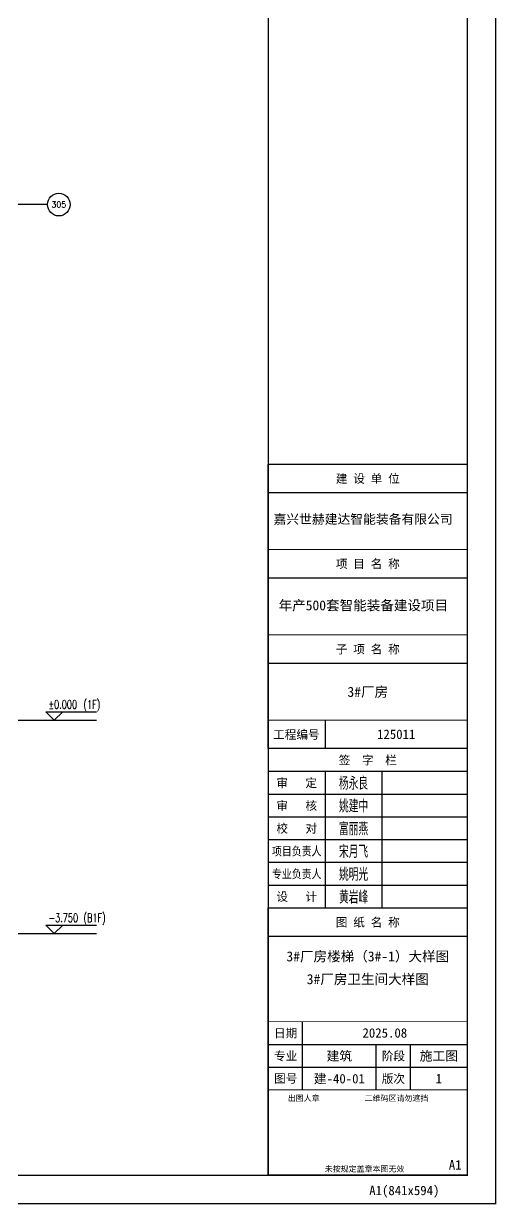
# Model space of a CAD drawing. Extents: x -222544 to -13848, y -31368 to 85559.
# Drawn here: x -22165 to -13848, y -31368 to -10612 of the extents above; entities that cross this region are included whole.
import ezdxf
from ezdxf.enums import TextEntityAlignment as Align
from ezdxf.xclip import XClip

# ---------------------------------------------------------------- set-up
doc = ezdxf.new("R2010")
doc.units = 0
doc.header["$LTSCALE"] = 1000
doc.header["$MEASUREMENT"] = 0
doc.header["$XCLIPFRAME"] = 0
for name, pattern in [('10平面$0$DASH', [0.35, 0.25, -0.1]), ('10平面$0$DOTE', [2.42, 2, -0.2, 0.02, -0.2]), ('DOTE', [2.42, 2, -0.2, 0.02, -0.2])]:
    doc.linetypes.add(name, pattern=pattern)
doc.layers.get('Defpoints').update_dxf_attribs({"color": 210})
for name, color, linetype in [('0-cxFrame', 155, 'Continuous'), ('10平面$0$A-AXIS-DOTE', 14, '10平面$0$DOTE'), ('10平面$0$A-AXIS-DP', 126, 'Continuous'), ('10平面$0$A-HATCH-2', 251, 'Continuous'), ('10平面$0$A-WINDOW', 140, 'Continuous'), ('10平面$0$AS-WALL', 40, 'Continuous'), ('10平面$0$AS-结构边线层', 200, 'Continuous'), ('A-AXIS-D', 1, 'Continuous'), ('A-AXIS-DOTE', 14, 'DOTE'), ('A-WINDOW', 140, 'Continuous'), ('DIM_ELEV', 3, 'Continuous'), ('PUB_TEXT', 7, 'Continuous'), ('qianming', 155, 'Continuous')]:
    doc.layers.add(name, color=color, linetype=linetype)
doc.layers.add('0-cxText', color=131, linetype='Continuous', lineweight=25)
doc.styles.add('_TCH_AXIS', font='COMPLEX', dxfattribs={"bigfont": 'GBCBIG'})
doc.styles.add('_TCH_DIM', font='SIMPLEX', dxfattribs={"bigfont": 'GBCBIG'})
doc.styles.add('BZHZ', font='bzxw', dxfattribs={"width": 0.8, "bigfont": 'bzhz'})
doc.styles.add('cx_biaoti', font='')
doc.styles.add('cx_tuming', font='')
doc.styles.add('cx_tuqian1', font='')
doc.styles.add('黑体', font='', dxfattribs={"height": 12})
doc.styles.get('cx_biaoti').set_extended_font_data('SimSun')
doc.styles.get('cx_tuming').set_extended_font_data('SimHei')
doc.styles.get('cx_tuqian1').set_extended_font_data('SimSun')
doc.styles.get('黑体').set_extended_font_data('SimHei')

# ---------------------------------------------------------------- blocks, each defined once
blk = doc.blocks.new('10平面$0$dote')
at = {"layer": '10平面$0$A-AXIS-DOTE'}
for p, q in [((76282.2, -68993.9), (76282.2, 36606.4)), ((76882.2, -68810), (76882.2, 36400))]:
    blk.add_line(p, q, dxfattribs=at)
blk = doc.blocks.new('10平面$0$43243')
at = {"layer": '10平面$0$AS-结构边线层'}
for points in [[(-144054, 741420), (-144054, 832220)], [(-128354, 832220), (-140254, 832220), (-143954, 832220), (-143954, 741420)]]:
    blk.add_lwpolyline(points, dxfattribs=at)
blk = doc.blocks.new('10平面$0$3243243')
at = {"layer": '10平面$0$A-HATCH-2', "linetype": '10平面$0$DASH'}
for p, q in [((-145304.2, 741520), (-145304.2, 822870)), ((-144804.2, 741520), (-144804.2, 822870))]:
    blk.add_line(p, q, dxfattribs=at)
blk = doc.blocks.new('10平面')
at = {"layer": '10平面$0$A-AXIS-DP'}
blk.add_blockref('10平面$0$3243243', (0, 0), dxfattribs=at)
at = {"layer": '10平面$0$A-WINDOW'}
blk.add_blockref('10平面$0$43243', (0, 0), dxfattribs=at)
at = {"layer": '10平面$0$AS-WALL'}
blk.add_blockref('10平面$0$dote', (-220736.4, 804820), dxfattribs=at)
blk = doc.blocks.new('zjcx_lan_qianzi(Dragon)')
for p, q in [((-7000, 4800), (0, 4800)), ((-5000, 4800), (-5000, 0)), ((-3000, 4800), (-3000, 0)), ((-7000, 4000), (0, 4000)), ((-7000, 3200), (0, 3200)), ((-7000, 2400), (0, 2400)), ((-7000, 1600), (0, 1600)), ((-7000, 800), (0, 800))]:
    blk.add_line(p, q)
at = {"const_width": 30}
blk.add_lwpolyline([(-7000, 5600), (0, 5600)], dxfattribs=at)
blk.add_lwpolyline([(-7000, 5600), (0, 5600), (0, 0), (-7000, 0)], close=True, dxfattribs=at)
at = {"style": 'cx_biaoti'}
for s, p in [('签  字  栏', (-3500, 5200)), ('审   定', (-6000, 4400)), ('审   核', (-6000, 3600)), ('校   对', (-6000, 2800)), ('设   计', (-6000, 400))]:
    blk.add_text(s, height=300, dxfattribs=at).set_placement(p, align=Align.MIDDLE)
at = {"style": 'cx_biaoti', "width": 0.85}
for s, p in [('项目负责人', (-6000, 2000)), ('专业负责人', (-6000, 1200))]:
    blk.add_text(s, height=300, dxfattribs=at).set_placement(p, align=Align.MIDDLE)
blk = doc.blocks.new('T-签字(Dragon)')
at = {"layer": '0-cxFrame'}
blk.add_blockref('zjcx_lan_qianzi(Dragon)', (0, 0), dxfattribs=at)
at = {"layer": 'qianming', "style": 'BZHZ', "width": 0.8}
for s, p in [('杨永良', (-4000, 4400)), ('姚建中', (-4000, 3600)), ('富丽燕', (-4000, 2800)), ('宋月飞', (-4000, 2000)), ('姚明光', (-4000, 1200)), ('黄岩峰', (-4000, 400))]:
    blk.add_text(s, height=450, dxfattribs=at).set_placement(p, align=Align.MIDDLE)
blk = doc.blocks.new('zjcx_lan_tuming(Dragon)')
for p, q in [((-7000, 8400), (0, 8400)), ((-5800, 3000), (-5800, 5400)), ((-7000, 4600), (0, 4600)), ((-3200, 3000), (-3200, 4600)), ((-2000, 3000), (-2000, 4600)), ((-7000, 3800), (0, 3800))]:
    blk.add_line(p, q)
at = {"const_width": 30}
for points in [[(-7000, 9400), (0, 9400)], [(-7000, 5400), (0, 5400)], [(-7000, 3000), (0, 3000)], [(-7000, 0), (0, 0)]]:
    blk.add_lwpolyline(points, dxfattribs=at)
blk.add_lwpolyline([(-7000, 9400), (0, 9400), (0, 0), (-7000, 0)], close=True)
at = {"style": 'cx_biaoti'}
for s, p in [('图 纸 名 称', (-3500, 8900)), ('日期', (-6388, 5000)), ('专业', (-6388, 4200)), ('阶段', (-2600, 4200)), ('图号', (-6388, 3400)), ('版次', (-2600, 3400))]:
    blk.add_text(s, height=300, dxfattribs=at).set_placement(p, align=Align.MIDDLE)
for s, p in [('出图人章', (-6316, 2607)), ('二维码区请勿遮挡', (-3609, 2607)), ('未按规定盖章本图无效', (-5013, 120))]:
    blk.add_text(s, height=200, dxfattribs=at).set_placement(p)
blk = doc.blocks.new('T-图签(Dragon)')
blk.add_blockref('zjcx_lan_tuming(Dragon)', (0, 0))
at = {"color": 3, "style": 'cx_biaoti'}
for s, p in [('2025.08', (-2900, 5000)), ('建筑', (-4500, 4200)), ('施工图', (-1000, 4200))]:
    blk.add_text(s, height=330, dxfattribs=at).set_placement(p, align=Align.MIDDLE)
blk = doc.blocks.new('zjcx_lan_xiangmu(Dragon)')
for p, q in [((-7000, 9000), (0, 9000)), ((-7000, 6000), (0, 6000)), ((-7000, 3000), (0, 3000)), ((-5000, 1000), (-5000, 0))]:
    blk.add_line(p, q)
at = {"const_width": 30}
for points in [[(-7000, 10000), (0, 10000)], [(-7000, 7000), (0, 7000)], [(-7000, 7000), (0, 7000)], [(-7000, 4000), (0, 4000)], [(-7000, 4000), (0, 4000)], [(-7000, 1000), (0, 1000)], [(-7000, 0), (0, 0)]]:
    blk.add_lwpolyline(points, dxfattribs=at)
blk.add_lwpolyline([(-7000, 10000), (0, 10000), (0, 0), (-7000, 0)], close=True)
at = {"style": 'cx_biaoti'}
for s, p in [('建 设 单 位', (-3500, 9500)), ('项 目 名 称', (-3500, 6500)), ('子 项 名 称', (-3500, 3500)), ('工程编号', (-6013, 500))]:
    blk.add_text(s, height=300, dxfattribs=at).set_placement(p, align=Align.MIDDLE)
blk = doc.blocks.new('T-项目(Dragon)')
blk.add_blockref('zjcx_lan_xiangmu(Dragon)', (0, 0))
at = {"color": 3, "style": 'cx_tuming'}
for s, height, p in [('嘉兴世赫建达智能装备有限公司', 330, (-6816, 7901)), ('年产500套智能装备建设项目 ', 350, (-6638, 4859))]:
    blk.add_text(s, height=height, dxfattribs=at).set_placement(p)
blk = doc.blocks.new('zjcx_T1(Dragon)')
at = {"layer": '0-cxFrame', "const_width": 50}
blk.add_lwpolyline([(-7000, 0), (0, 0), (0, 57400), (-7000, 57400)], close=True, dxfattribs=at)
at = {"layer": '0-cxFrame'}
for name, p in [('T-项目(Dragon)', (0, 15000)), ('T-签字(Dragon)', (0, 9400)), ('T-图签(Dragon)', (0, 0))]:
    blk.add_blockref(name, p, dxfattribs=at)
blk = doc.blocks.new('TK22.A1 L(Dragon)')
at = {"layer": '0-cxFrame', "color": 7, "const_width": 0.5}
blk.add_lwpolyline([(0, 0), (-841, 0), (-841, 594), (0, 594)], close=True, dxfattribs=at)
at = {"layer": '0-cxFrame', "const_width": 0.5}
for points in [[(-80, 10), (-821, 10), (-821, 584), (-80, 584)], [(-10, 10), (-80, 10), (-80, 584), (-10, 584)]]:
    blk.add_lwpolyline(points, close=True, dxfattribs=at)
at = {"layer": '0-cxFrame', "xscale": 0.01, "yscale": 0.01, "zscale": 0.01}
blk.add_blockref('zjcx_T1(Dragon)', (-10, 10), dxfattribs=at)
at = {"style": '黑体', "flags": 4}
blk.add_attdef('图幅', text='', height=3.3, dxfattribs=at).set_placement((-40, 3), align=Align.RIGHT)
at = {"layer": '0-cxFrame', "style": '黑体'}
blk.add_text('(841x594)', height=3.3, dxfattribs=at).set_placement((-40, 3))
at = {"layer": '0-cxText', "flags": 4}
for tag, height, style, p in [('建设单位', 3.5, 'cx_tuming', (-45, 240)), ('项目名称', 3.5, 'cx_tuming', (-45, 210)), ('子项名称', 3.5, 'cx_tuming', (-45, 180)), ('工程编号', 3.3, 'cx_tuqian1', (-35, 165)), ('图名1', 3.5, 'cx_tuming', (-45, 87)), ('图名2', 3.5, 'cx_tuming', (-45, 79)), ('图名3', 3.5, 'cx_tuming', (-45, 71)), ('出图日期', 3.3, 'cx_tuqian1', (-39, 60)), ('专业', 3.3, 'cx_tuqian1', (-55, 52)), ('图号', 3.3, 'cx_tuqian1', (-55, 44)), ('版次', 3.3, 'cx_tuqian1', (-20, 44))]:
    blk.add_attdef(tag, text='', height=height, dxfattribs=dict(at, style=style)).set_placement(p, align=Align.MIDDLE)
at = {"layer": 'Defpoints', "color": 6, "flags": 4}
for tag, height, style, p in [('tufu', 3.3, '黑体', (-12, 12)), ('dwfname', 4, 'cx_tuqian1', (-80, 3))]:
    blk.add_attdef(tag, text='', height=height, dxfattribs=dict(at, style=style)).set_placement(p, align=Align.RIGHT)

msp = doc.modelspace()

# ---------------------------------------------------------------- linework, layer by layer
at = {"layer": 'A-AXIS-D'}
msp.add_circle((-21545.3, -13792.6), 200, dxfattribs=at)
at = {"layer": 'A-AXIS-DOTE', "ltscale": 2}
for p, q in [((-21745.3, -13792.6), (-32107.6, -13792.6)), ((-32107.6, -22857.1), (-20881.7, -22857.1)), ((-32107.6, -26607.1), (-20881.7, -26607.1))]:
    msp.add_line(p, q, dxfattribs=at)
at = {"layer": 'DIM_ELEV'}
for p, q in [((-21625.7, -22857.1), (-21775.7, -22707.1)), ((-21775.7, -22707.1), (-20881.7, -22707.1)), ((-21625.7, -22857.1), (-21475.7, -22707.1)), ((-21975.7, -22857.1), (-21475.7, -22857.1)), ((-21625.7, -26607.1), (-21775.7, -26457.1)), ((-21775.7, -26457.1), (-20881.7, -26457.1)), ((-21625.7, -26607.1), (-21475.7, -26457.1)), ((-21975.7, -26607.1), (-21475.7, -26607.1))]:
    msp.add_line(p, q, dxfattribs=at)

# ---------------------------------------------------------------- block references
at = {"layer": '0-cxFrame'}
ref = msp.add_blockref('TK22.A1 L(Dragon)', (-13860.5, -31355), dxfattribs=dict(at, xscale=50, yscale=50, zscale=50))
ref.add_attrib('子项名称', '3#厂房', dxfattribs={"layer": '0-cxText', "height": 175, "style": 'cx_tuming'}).set_placement((-16110.5, -22355), align=Align.MIDDLE)
ref.add_attrib('图名1', '3#厂房楼梯（3#-1）大样图', dxfattribs={"layer": '0-cxText', "height": 175, "style": 'cx_tuming'}).set_placement((-16110.5, -27005), align=Align.MIDDLE)
ref.add_attrib('图名2', '3#厂房卫生间大样图', dxfattribs={"layer": '0-cxText', "height": 175, "style": 'cx_tuming'}).set_placement((-16110.5, -27405), align=Align.MIDDLE)
ref.add_attrib('工程编号', '125011', dxfattribs={"layer": '0-cxText', "height": 165, "style": 'cx_tuqian1'}).set_placement((-15610.5, -23105), align=Align.MIDDLE)
ref.add_attrib('图号', '建-40-01', dxfattribs={"layer": '0-cxText', "height": 165, "style": 'cx_tuqian1'}).set_placement((-16610.5, -29155), align=Align.MIDDLE)
ref.add_attrib('版次', '1', dxfattribs={"layer": '0-cxText', "height": 165, "style": 'cx_tuqian1'}).set_placement((-14860.5, -29155), align=Align.MIDDLE)
ref.add_attrib('图幅', 'A1', dxfattribs={"layer": '0', "height": 165, "style": '黑体'}).set_placement((-15860.5, -31205), align=Align.RIGHT)
ref.add_attrib('tufu', 'A1', dxfattribs={"layer": 'Defpoints', "color": 6, "height": 165, "style": '黑体'}).set_placement((-14460.5, -30755), align=Align.RIGHT)
at = {"layer": 'A-WINDOW'}
ref = msp.add_blockref('10平面', (123458.1, -791602.5), dxfattribs=at)
XClip(ref).set_block_clipping_path([(-149069.4947712686, 822142.4845585017), (-143135.4832539898, 832892.364749553)])

# ---------------------------------------------------------------- texts
at = {"layer": 'PUB_TEXT', "style": '_TCH_AXIS'}
msp.add_text('305', height=103.14, dxfattribs=at).set_placement((-21675.5, -13844.2), (-21415.2, -13844.2), align=Align.FIT)
at = {"layer": 'PUB_TEXT', "style": '_TCH_DIM', "width": 0.705882}
for s, p in [('%%P0.000', (-21727.9, -22654.6)), ('(1F)', (-21112.9, -22654.6)), ('-3.750', (-21727.9, -26404.6)), ('(B1F)', (-21112.9, -26404.6))]:
    msp.add_text(s, height=148.75, dxfattribs=at).set_placement(p)

doc.saveas('drawing.dxf')
